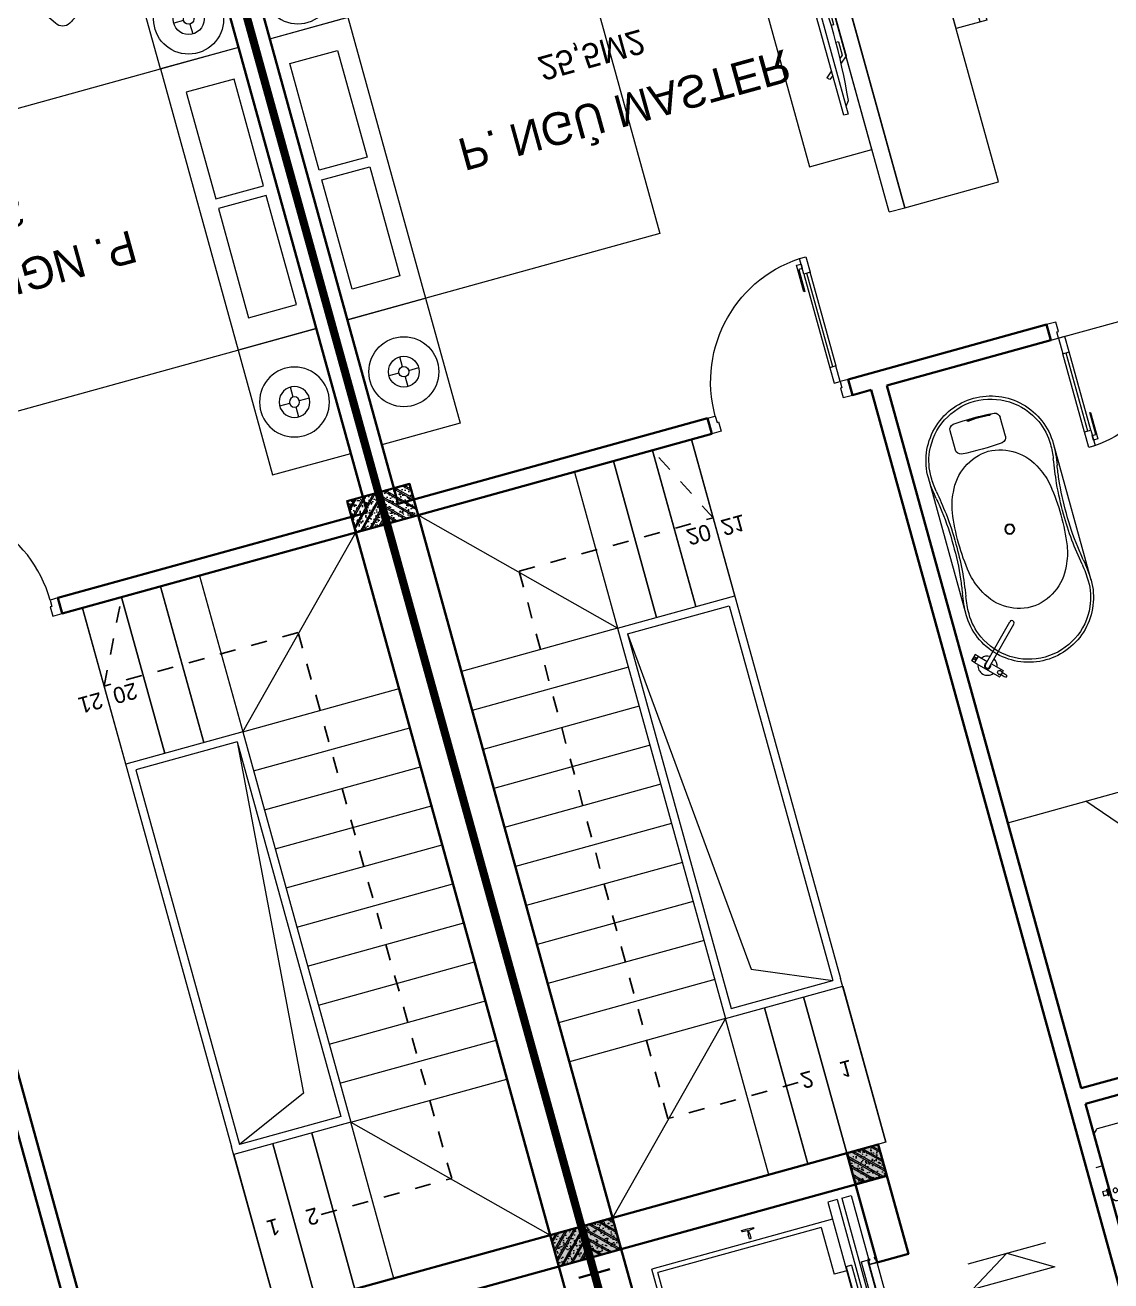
# Model space of a CAD drawing. Header units: metres. Extents: x 568332 to 569219, y 2065964 to 2066430.
# Drawn here: x 568515.35 to 568522.05, y 2066342.52 to 2066350.27 of the extents above; entities that cross this region are included whole.
import ezdxf

# ---------------------------------------------------------------- set-up
doc = ezdxf.new("R2010")
doc.units = ezdxf.units.M
for name, pattern in [('$AUDIT_BAD_LTYPE2', [0]), ('DASHDOT2', [0.5, 0.25, -0.125, 0, -0.125]), ('HIDDEN', [0.375, 0.25, -0.125]), ('xref-thap C (mb tang 32-2)$0$HIDDEN', [0.375, 0.25, -0.125])]:
    doc.linetypes.add(name, pattern=pattern)
doc.layers.get('0').update_dxf_attribs({"linetype": 'CONTINUOUS'})
doc.layers.get('DEFPOINTS').update_dxf_attribs({"linetype": 'CONTINUOUS'})
for name, color, linetype, lineweight in [('-CONCRETE', 1, 'CONTINUOUS', 35), ('-DIM', 9, 'CONTINUOUS', 13), ('-DOOR', 137, 'CONTINUOUS', 9), ('-FURNITURE', 46, 'CONTINUOUS', 9), ('-HATCH', 8, 'CONTINUOUS', 5), ('-KH', 143, 'CONTINUOUS', 13), ('-LINE1', 7, 'CONTINUOUS', 18), ('-LINE2', 252, 'CONTINUOUS', 9), ('-STEEL1', 1, 'CONTINUOUS', 35), ('-TEXT', 7, 'CONTINUOUS', 15), ('-WALL', 4, 'CONTINUOUS', 35), ('TEXT25', 2, 'CONTINUOUS', 13)]:
    doc.layers.add(name, color=color, linetype=linetype, lineweight=lineweight)
doc.layers.add('1-NETMANH', color=8, linetype='CONTINUOUS')
doc.styles.add('SVN_AVO_thuong', font='')
doc.styles.add('T1', font='', dxfattribs={"height": 200})
doc.styles.add('vnavanth', font='', dxfattribs={"width": 0.8})
doc.styles.get('SVN_AVO_thuong').set_extended_font_data('SVN-Avo')
doc.styles.get('T1').set_extended_font_data('VNgeometric Light')
doc.styles.get('vnavanth').set_extended_font_data('.VnAvantH')

# ---------------------------------------------------------------- blocks, each defined once
blk = doc.blocks.new('1800X2000')
at = {"layer": '-FURNITURE'}
blk.add_line((325497.3064970744, 17765.29446492715), (325497.3064973904, 19565.2944651944), dxfattribs=at)
for points in [[(323997.3057774993, 19565.2944651944), (325997.3064971831, 19565.2944651944), (325997.3064971831, 17765.29446484288), (323997.3057774993, 17765.29446484288)], [(325612.9490047574, 19390.79434491032), (325919.0064973457, 19390.79434491032), (325919.0064973457, 18691.29434485664), (325612.9490047574, 18691.29434485664)], [(325612.9490046239, 18629.79434491026), (325919.0064972151, 18629.79434491026), (325919.0064972151, 17946.79434485664), (325612.9490046239, 17946.79434485664)]]:
    blk.add_lwpolyline(points, close=True, dxfattribs=at)
blk = doc.blocks.new('X-5M-DH-2-CORE$0$A$C75E80C28')
at = {"layer": '-LINE2', "linetype": 'Continuous', "ltscale": 2}
for p, q in [((-510.0000099998433, -21.5000000000291), (-510.0000099998579, -50.60000000000582)), ((-506.8000099998899, -21.5000000000291), (-510.0000099998433, -21.5000000000291)), ((-506.8000099998899, -21.5000000000291), (-506.8000099999044, -50.60000000000582)), ((-456.2000100000296, -56.79999999998836), (-500.6000099999364, -56.80000000001746)), ((-456.2000100000441, -60), (-500.600009999951, -60.0000000000291)), ((-456.2000100000296, -70), (-500.6000099999364, -70.0000000000291)), ((-456.2000100000296, -73.19999999995343), (-500.6000099999364, -73.19999999998254)), ((-453.2000100000441, -63), (-453.2000100000296, -67)), ((-450.0000099998579, -63), (-450.0000099998433, -67)), ((450.0000100000616, -63), (450.0000100000761, -67)), ((453.200010000015, -63), (453.2000100000296, -67)), ((456.2000100000296, -56.79999999998836), (500.6000100000529, -56.79999999998836)), ((456.200010000015, -60), (500.6000100000383, -60)), ((456.2000100000296, -70), (500.6000100000529, -70)), ((456.2000100000296, -73.19999999995343), (500.6000100000529, -73.19999999995343)), ((506.8000100001227, -21.5), (510.0000100000761, -21.5)), ((506.8000100001227, -21.5), (506.8000100001082, -50.59999999997672)), ((510.0000100000761, -21.5), (510.0000100000616, -50.59999999997672)), ((-731.0000002632733, -148.9999999649008), (730.9999997367267, -148.9999999649299)), ((-731.0000002698944, -1304.999999934109), (-731.0000002632733, -148.9999999649008)), ((-556.8000102631631, -112.4999999912397), (-560.0000102631166, -112.4999999912397)), ((-510.0000099998579, -108.5000000000291), (-510.0000099998433, -79.39999999999418)), ((-506.8000099999044, -108.5000000000291), (-506.8000099998899, -79.39999999999418)), ((456.800009736864, -112.4999999912397), (460.0000097368174, -112.4999999912397)), ((506.8000100001227, -108.5), (506.8000100001227, -79.39999999996508)), ((510.0000100000761, -108.5), (510.0000100000761, -79.39999999996508)), ((730.9999997301056, -1304.999999934109), (730.9999997367267, -148.9999999649299)), ((-700.0000002632733, -178.9999999649008), (699.9999997367267, -178.9999999649299)), ((-700.0000002699089, -1224.999999934109), (-700.0000002632733, -178.9999999649008)), ((699.9999997300911, -1224.999999934109), (699.9999997367267, -178.9999999649299)), ((-700.0000002699089, -1224.999999934109), (-400.0000002699089, -1224.999999934138)), ((-400.0000002698944, -1304.999999934138), (-400.0000002699089, -1224.999999934138)), ((699.9999997300911, -1224.999999934109), (399.9999997300911, -1224.999999934109)), ((399.9999997301056, -1304.999999934109), (399.9999997300911, -1224.999999934109)), ((839.9999997301056, -1304.999999934109), (-840.0000002698944, -1304.999999934109)), ((-840.0000002698944, -1364.999999934109), (-840.0000002698944, -1304.999999934109)), ((424.9999997301056, -1308.999999934109), (-425.0000002698944, -1308.999999934109)), ((-425.0000002699089, -1342.999999934109), (-425.0000002698944, -1308.999999934109)), ((-2.6989437174052e-07, -1308.999999934109), (-2.699089236557484e-07, -1342.999999934109)), ((424.9999997300911, -1342.999999934109), (424.9999997301056, -1308.999999934109)), ((839.9999997301056, -1364.999999934109), (839.9999997301056, -1304.999999934109)), ((839.9999997301056, -1364.999999934109), (-840.0000002698944, -1364.999999934109)), ((839.9999997301056, -1394.999999934109), (-840.0000002698944, -1394.999999934109)), ((-840.0000002698944, -1394.999999934109), (-840.0000002698944, -1454.999999934109)), ((424.9999997300911, -1342.999999934109), (-425.0000002699089, -1342.999999934109)), ((839.9999997301056, -1394.999999934109), (839.9999997301056, -1454.999999934109)), ((-840.0000002698944, -1454.999999934109), (-435.0000002698944, -1454.999999934109)), ((-435.0000002698944, -1449.999999934109), (-435.0000002699089, -1459.999999934109)), ((-435.0000002698944, -1449.999999934109), (-400.0000002698944, -1449.999999934138)), ((-435.0000002699089, -1459.999999934109), (-425.0000002699089, -1459.999999934109)), ((-433.4000002698012, -1451.599999934086), (-433.4000002698012, -1458.399999934074)), ((-433.4000002698012, -1451.599999934086), (-401.6000002697547, -1451.599999934086)), ((-433.4000002698012, -1458.399999934074), (-425.0000002698944, -1458.399999934074)), ((429.9999997300911, -1405.999999934138), (-430.0000002699089, -1405.999999934109)), ((-430.0000002699089, -1405.999999934109), (-430.0000002698944, -1445.999999934109)), ((429.9999997301056, -1445.999999934138), (-430.0000002698944, -1445.999999934109)), ((-425.0000002698944, -1458.399999934074), (-425.0000002699089, -1459.999999934109)), ((-401.6000002697547, -1451.599999934086), (-401.6000002697256, -1498.399999934074)), ((399.9999997301056, -1449.999999934109), (-400.0000002698944, -1449.999999934138)), ((-400.0000002698944, -1449.999999934138), (-400.0000002698653, -1499.999999934138)), ((-2.699089236557484e-07, -1405.999999934109), (-2.6989437174052e-07, -1445.999999934109)), ((399.9999997301056, -1449.999999934109), (399.9999997301347, -1499.999999934109)), ((434.9999997301056, -1449.999999934109), (399.9999997301056, -1449.999999934109)), ((401.5999997301988, -1451.599999934086), (401.5999997302279, -1498.399999934074)), ((433.3999997302453, -1451.599999934086), (401.5999997301988, -1451.599999934086)), ((433.3999997302453, -1458.399999934074), (424.9999997301056, -1458.399999934074)), ((424.9999997301056, -1458.399999934074), (424.9999997301056, -1459.999999934109)), ((434.9999997301056, -1459.999999934109), (424.9999997301056, -1459.999999934109)), ((429.9999997300911, -1405.999999934138), (429.9999997301056, -1445.999999934138)), ((433.3999997302453, -1451.599999934086), (433.3999997302453, -1458.399999934074)), ((434.9999997301056, -1449.999999934109), (434.9999997301056, -1459.999999934109)), ((839.9999997301056, -1454.999999934109), (434.9999997301056, -1454.999999934109)), ((-435.0000002698653, -1489.999999934109), (-435.0000002698653, -1499.999999934109)), ((-435.0000002698653, -1489.999999934109), (-425.0000002698653, -1489.999999934109)), ((-435.0000002698653, -1499.999999934109), (-400.0000002698653, -1499.999999934138)), ((-433.4000002697721, -1491.599999934086), (-433.4000002697721, -1498.399999934074)), ((-433.4000002697721, -1491.599999934086), (-425.0000002698653, -1491.599999934086)), ((-433.4000002697721, -1498.399999934074), (-401.6000002697256, -1498.399999934074)), ((-425.0000002698653, -1489.999999934109), (-425.0000002698653, -1491.599999934086)), ((434.9999997301347, -1499.999999934109), (399.9999997301347, -1499.999999934109)), ((433.3999997302744, -1498.399999934074), (401.5999997302279, -1498.399999934074)), ((424.9999997301347, -1489.999999934109), (424.9999997301347, -1491.599999934086)), ((434.9999997301347, -1489.999999934109), (424.9999997301347, -1489.999999934109)), ((433.3999997302744, -1491.599999934086), (424.9999997301347, -1491.599999934086)), ((433.3999997302744, -1491.599999934086), (433.3999997302744, -1498.399999934074)), ((434.9999997301347, -1489.999999934109), (434.9999997301347, -1499.999999934109))]:
    blk.add_line(p, q, dxfattribs=at)
for points in [[(-450.0000000000146, 0), (-450, -130), (450, -130), (449.9999999999854, 0)], [(-200, -29), (200.0000000001164, -29), (200.0000000001164, -101), (-200, -101)], [(-36.0000002632587, -583.9999999649008), (35.9999997367413, -583.9999999649008), (35.99999973675585, -983.9999999649008), (-36.00000026324415, -983.9999999649008)]]:
    blk.add_lwpolyline(points, close=True, dxfattribs=at)
for points in [[(-780.0000002632587, -788.9999999649008), (-751.0000002632587, -788.9999999649299, 0.414213562373095), (-750.0000002632733, -787.9999999649008), (-750.0000002632587, -783.9999999649008), (-750.0000002632587, -779.9999999649008, 0.414213562373095), (-751.0000002632733, -778.9999999649299), (-780.0000002632733, -778.9999999649881, -0.2569775838576673), (-784.1207396915852, -781.9399999648449), (-797.9000002631656, -781.939999964874, -0.414213562373095), (-800.9000002631656, -778.939999964874), (-804.0000002632587, -749.4999999649008, 0.414213562373095), (-807.0000002632587, -746.4999999649008), (-812.0000002632587, -746.4999999649008), (-812.0000002632587, -783.9999999649008), (-812.0000002632587, -821.4999999649008), (-807.0000002632587, -821.4999999649008, 0.414213562373095), (-804.0000002632587, -818.4999999649008), (-800.9000002631656, -789.0599999648693, -0.414213562373095), (-797.9000002631656, -786.0599999648693), (-784.1207396915852, -786.0599999648402, -0.2569775838576673), (-780.0000002632587, -788.9999999647553)], [(779.9999997367413, -788.9999999649299), (750.9999997367413, -788.9999999649008, -0.414213562373095), (749.9999997367267, -787.9999999649299), (749.9999997367413, -783.9999999649299), (749.9999997367413, -779.9999999649299, -0.414213562373095), (750.9999997367267, -778.9999999649008), (779.9999997368432, -778.9999999650172, 0.2569775838576673), (784.1207391653006, -781.939999964874), (797.899999736881, -781.9399999648449, 0.414213562373095), (800.899999736881, -778.9399999648449), (803.9999997367413, -749.4999999649008, -0.414213562373095), (806.9999997367413, -746.4999999649008), (811.9999997367413, -746.4999999649008), (811.9999997367413, -783.9999999649008), (811.9999997367413, -821.4999999649008), (806.9999997367413, -821.4999999649008, -0.414213562373095), (803.9999997367413, -818.4999999649008), (800.899999736881, -789.0599999648402, 0.414213562373095), (797.899999736881, -786.0599999648402), (784.1207391653006, -786.0599999648693, 0.2569775838576672), (779.9999997368577, -788.9999999647844)]]:
    blk.add_lwpolyline(points, format="xyb", dxfattribs=at)
for centre, radius, start, end in [((-500.600009999951, -50.60000000000582), 9.400000000001475, 180, 270), ((-500.6000099999364, -79.39999999999418), 9.399999999997844, 90, 180), ((-500.600009999951, -50.60000000000582), 6.200000000004374, 180, 270), ((-500.6000099999364, -79.39999999999418), 6.19999999999734, 90, 180), ((-456.2000100000441, -63), 6.19999999999713, 0, 90), ((-456.2000100000441, -63), 3.000000000000045, 0, 90), ((-456.2000100000296, -67), 6.20000000000076, 270, 0), ((-456.2000100000296, -67), 2.999999999999834, 270, 0), ((456.200010000015, -63), 6.19999999999713, 90, 180), ((456.2000100000296, -67), 6.20000000000076, 180, 270), ((456.200010000015, -63), 3.000000000000045, 90, 180), ((456.2000100000296, -67), 2.999999999999834, 180, 270), ((500.6000100000383, -50.59999999997672), 6.200000000004374, 270, 0), ((500.6000100000383, -50.59999999997672), 9.400000000001475, 270, 0), ((500.6000100000529, -79.39999999996508), 9.399999999997844, 0, 90), ((500.6000100000529, -79.39999999996508), 6.19999999999734, 0, 90)]:
    blk.add_arc(centre, radius, start, end, dxfattribs=at)
blk = doc.blocks.new('A$C5C575821')
at = {"layer": '-CONCRETE'}
h = blk.add_hatch(color=256, dxfattribs=at)
h.dxf.hatch_style = 1
h.paths.add_polyline_path([(-0.00237559899687767, 200.0000000000146), (-0.00237559899687767, 1.455191522836685e-11), (199.9976244010031, 1.455191522836685e-11), (199.9976244010031, 200.0000000000146)])
blk.add_lwpolyline([(-0.00237559899687767, 1.455191522836685e-11), (199.9976244010031, 1.455191522836685e-11), (199.9976244010031, 200.0000000000146), (-0.00237559899687767, 200.0000000000146)], close=True, dxfattribs=at)
blk = doc.blocks.new('A$C3F71457E')
at = {"layer": '-CONCRETE'}
blk.add_lwpolyline([(-8.760252967476845e-09, -100.0000002632005), (0, 400), (-1500, 400.0000000000582), (-1500.00000001755, -1399.999999999942), (-1.754960976541042e-08, -1400), (-7.895869202911854e-08, -900.0000002632005), (199.9999999912397, -900.0000002982852), (199.9999999824504, -1600), (-1700.00000001755, -1600), (-1700, 600), (200, 600), (199.9999999912397, -100.0000002982852), (6.140908226370811e-08, -100.0000002632005)], dxfattribs=at)
at = {"layer": '-LINE1'}
blk.add_line((-7.895869202911854e-08, -900.0000002632005), (-8.760252967476845e-09, -100.0000002632005), dxfattribs=at)
at = {"layer": '-WALL'}
for p in [(-1699.997624401003, 399.9999999999854), (0.00237559899687767, 399.9999999999854), (-1699.997624401081, -1599.999999999959), (0.002375601565972829, -1600.000000021305)]:
    blk.add_blockref('A$C5C575821', p, dxfattribs=at)
at = {"color": 2, "rotation": 90}
blk.add_blockref('X-5M-DH-2-CORE$0$A$C75E80C28', (-1500.00000000876, -499.9999999999418), dxfattribs=at)
blk = doc.blocks.new('A$C38b1dc06')
at = {"layer": '-LINE1'}
for p, q in [((1749.854677429888, 4156.179725173817), (0.3015751927741803, 4156.179725173817)), ((1000.281453303236, 3156.179725173817), (0.3015751927741803, 4156.179725173817)), ((0.3015751927741803, 4156.179725173817), (0.3015751919010654, -343.8202748260228)), ((1000.281453303236, 4156.179725173824), (1000.281453303236, 3156.179725173824)), ((1250.139194678806, 3156.179725173824), (1250.139194678806, 4156.179725173824)), ((1250.139194678806, 4156.179725173824), (1250.139194678806, 3156.179725173824)), ((1499.996936054376, 3156.179725173824), (1499.996936054376, 4156.179725173824)), ((1499.996936054376, 4156.179725173824), (1499.996936054318, 3156.179725173832)), ((1749.854677429888, 3156.179725173824), (1749.854677429888, 4156.179725173824)), ((1749.854677429888, 4156.179725173817), (1749.85467742983, 3106.179725173817)), ((1000.281453302305, 656.1797251739335), (1000.281453303236, 3156.179725173817)), ((1000.281453303236, 3156.179725173817), (1749.85467742983, 3156.179725173817)), ((1050.281453303003, 706.1797251739772), (1050.281453303236, 3106.179725173817)), ((1050.281453303236, 3106.179725173817), (1699.854677429801, 3106.179725173817)), ((1233.300401159795, 2905.148311595723), (1699.854677429801, 3106.179725173817)), ((1699.854677428928, 706.1797251739772), (1699.854677429801, 3106.179725173817)), ((1749.854677429597, 706.179725173999), (1749.85467742983, 3106.179725173839)), ((1050.281453303003, 706.1797251739772), (1233.300401159795, 2905.148311595723)), ((1050.281453303003, 706.1797251739772), (1699.854677428928, 706.1797251739772)), ((1749.854677429888, -343.8202748260228), (1749.85467742983, 706.1797251739772)), ((1000.281453303236, 656.1797251739772), (1749.85467742983, 656.1797251739772)), ((1000.281453303236, -343.8202748260228), (1000.281453303236, 656.1797251739772)), ((1250.139194678806, 656.1797251739772), (1250.139194678806, -343.8202748260228)), ((1250.139194678806, -343.8202748260228), (1250.139194678806, 656.1797251739772)), ((1499.996936054376, 656.1797251739772), (1499.996936054376, -343.8202748260228)), ((1499.996936054376, -343.8202748260228), (1499.996936054318, 656.1797251739699)), ((1749.854677429888, 656.1797251739772), (1749.854677429888, -343.8202748260228)), ((1749.854677429888, -343.8202748260228), (0.3015751919010654, -343.8202748260228))]:
    blk.add_line(p, q, dxfattribs=at)
at = {"layer": '-LINE1', "lineweight": 18}
for p, q in [((1000.281453303236, 3156.179725173817), (0.2521035463432781, 3156.179725173817)), ((1000.281453303003, 2906.17972517389), (0.2521035461104475, 2906.17972517389)), ((1000.281453303469, 2656.17972517389), (0.2521035465761088, 2656.17972517389)), ((1000.281453303469, 2406.17972517389), (0.2521035465761088, 2406.17972517389)), ((1000.281453303469, 2156.179725173904), (0.2521035465761088, 2156.179725173904)), ((1000.281453303469, 1906.179725173904), (0.2521035465761088, 1906.179725173904)), ((1000.281453303469, 1656.179725173904), (0.2521035465761088, 1656.179725173904)), ((1000.28145330277, 1406.179725173904), (0.2521035458776169, 1406.179725173904)), ((1000.281453303236, 1156.179725173904), (0.2521035463432781, 1156.179725173904)), ((1000.28145330277, 906.1797251739044), (0.2521035458776169, 906.1797251739044)), ((1000.281453303236, 656.1797251739772), (0.2521035463432781, 656.1797251739772)), ((1000.281453303236, 656.1797251739772), (0.3015751859056763, -343.82027482595))]:
    blk.add_line(p, q, dxfattribs=at)
at = {"layer": '1-NETMANH', "linetype": 'DASHDOT2'}
blk.add_lwpolyline([(1327.325072003063, 3656.419923450812), (492.458725621982, 3656.419923450812), (508.0748312271317, 155.2632639587246), (508.0748312271317, 155.2632639587246), (1749.854677429888, 156.1797251739772), (1499.996936054376, -343.8202748260228)], dxfattribs=at)
at = {"layer": '-TEXT', "color": 2, "style": 'vnavanth'}
for s, p in [('2', (1346.818775833643, 3603.914582017329)), ('1', (1596.676517209155, 3603.914582017329)), ('20', (1562.294563305157, 183.5576658285718)), ('21', (1783.476825895079, 183.5576658285718))]:
    blk.add_text(s, height=99.97959496000885, dxfattribs=at).set_placement(p)
blk = doc.blocks.new('A$C18091ED7')
for p, q in [((9.957147995010018e-09, -42.13376978135784), (0, -3.786117304116488e-07)), ((146.1412317672475, -26.59467297248193), (179.181621938591, -26.59467296488583)), ((146.1412317672475, -26.59467297248193), (146.1412317680188, -30.17859706786112)), ((146.1412317680188, -30.17859706786112), (165.7503655985456, -30.17859706340823)), ((153.0594147269658, -36.79204952501459), (146.1412317680188, -30.17859706786112)), ((152.3191092506386, -2.717133611440659e-07), (152.3191092568413, -26.59467297093943)), ((152.3191092506386, -2.717133611440659e-07), (179.1816219322718, -2.654269337654114e-07)), ((153.0594147269658, -36.79204952501459), (165.7503656001572, -36.79204952192958)), ((153.0594147275151, -39.73033438943094), (153.0594147269658, -36.79204952501459)), ((153.0594147275151, -39.73033438943094), (178.4413164740145, -39.73033438349376)), ((153.0594147275151, -39.73033438943094), (178.4413164740145, -39.73033438349376)), ((153.0594147275151, -39.73033438943094), (153.0594147281554, -42.13376974494895)), ((185.3594994290725, -30.17859705851879), (165.7503655985456, -30.17859706340823)), ((178.4413164733487, -36.79204951884458), (165.7503656001572, -36.79204952192958)), ((185.3594994290725, -30.17859705851879), (178.4413164733487, -36.79204951884458)), ((178.4413164733487, -36.79204951884458), (178.4413164740145, -39.73033438349376)), ((178.4413164740145, -39.73033438349376), (178.4413164746547, -42.1337697392446)), ((179.1816219322718, -2.654269337654114e-07), (179.181621938591, -26.59467296488583)), ((179.181621938591, -26.59467296488583), (185.3594994283012, -26.59467296337243)), ((185.3594994283012, -26.59467296337243), (185.3594994290725, -30.17859705851879)), ((-83.25994817525861, -267.3592828898691), (-83.259948167517, -299.9634285944048)), ((-83.25994817257379, -278.4883151478134), (-83.25994817046012, -287.6388527823146)), ((-60.91100930959874, -290.0299398849311), (-83.25994816994717, -290.0299398901407)), ((-62.88950393904452, -265.3807882612164), (-81.28145355204106, -265.3807882657275)), ((-60.91100931491019, -267.3592828844266), (-60.91100930728498, -299.9634285889624)), ((60.9110093945892, -267.3592828557594), (60.9110094022144, -299.9634285600623)), ((60.91100939990065, -290.029939856031), (83.25994826024908, -290.0299398510542)), ((62.88950401780676, -265.3807882316178), (81.2814536308033, -265.3807882273395)), ((83.25994825493763, -267.3592828505498), (83.25994826256283, -299.9634285550856)), ((83.25994825750604, -278.488315108727), (83.2599482596197, -287.6388527429954)), ((165.3959958605519, -261.9873972070927), (165.3959958671003, -289.7349902229907)), ((167.8691141396885, -259.5142789271486), (228.0810223811895, -259.5142789128586)), ((167.8691141472664, -292.2081085020036), (206.7175896017579, -292.2081084926904)), ((230.5541406641933, -274.3229751045001), (230.5541406613593, -261.9873971916386))]:
    blk.add_line(p, q)
for points in [[(230.0000000517721, -218.5046414944518, -0.1374073801801567), (225.4781190853137, -234.6482587013161), (221.7949787454636, -240.7070387715066, -0.2360805181595358), (198.2560902649639, -255.4947853636986, -0.0519608230665726), (-198.2560901437319, -255.4947854572965, -0.236080518165078), (-221.7949786317113, -240.7070388760185), (-225.4781189743626, -234.6482588077488, -0.1374073801809237), (-229.9999999484608, -218.5046416030382), (-229.9999999831671, -71.98694829508895, -0.1989123673786679), (-226.3782021181105, -63.2431547633314), (-208.8906150607545, -45.75556769772083, -0.1989123673792025), (-200.1468215308087, -42.13376982865157), (9.971699910238385e-09, -42.13376978135784), (200.1468215506357, -42.13376973403501, -0.1989123673792025), (208.8906150822841, -45.75556759897154), (226.3782021480001, -63.24315465634572, -0.1989123673791691), (230.0000000170658, -71.98694818626973)], [(144.14367173758, -618.9627606730501, -0.2124047892419209), (26.30999211127346, -734.491494372196, -0.0276853236339062), (-0.5628229983012716, -738.609219571983, -0.0222792448073508), (-26.30999181118386, -734.4914943844487, -0.2124047892421136), (-144.1436714920528, -618.9627607410075, -0.1427957259999892), (-167.2376623962118, -428.0139674870588, -0.0930051380368448), (-127.9331820271946, -309.1271633332653, -0.2564387014614383), (-111.240849547703, -299.9634286007786), (4.746470949612558e-08, -299.9634285748762), (111.2408496426324, -299.9634285482753, -0.2564387014619951), (127.933182126606, -309.1271632729331, -0.0930051380368741), (167.2376625517572, -428.0139674081001, -0.1427957260000456)]]:
    blk.add_lwpolyline(points, format="xyb", close=True)
at = {"linetype": 'xref-thap C (mb tang 32-2)$0$HIDDEN', "ltscale": 100}
blk.add_lwpolyline([(61.00044987679576, -669.0176259216969, -0.1990312026443698), (1.417429302819073e-07, -698.769823720475, -0.1990312026443799), (-61.00044960746891, -669.0176259504806, -0.2189240232571595), (-131.9321382956405, -478.313622940972, -0.1537914605682739), (-112.4681372026971, -403.989815428853, -0.2367011859554165), (5.876427167095244e-08, -347.5870280214876, -0.2367011859554843), (112.4681373467611, -403.9898153757968, -0.1537914605681893), (131.9321384748619, -478.313622878748, -0.2189240232571754)], format="xyb", close=True, dxfattribs=at)
blk.add_circle((165.7503656100234, -78.39166221523192), 13.90362011701458)
for centre, radius, start, end in [((-81.28145355158267, -267.3592828894034), 1.978494623656905, 90.00000001354867, 180.0000000133402), ((-62.88950393858613, -267.3592828848923), 1.978494623656905, 1.334021322268115e-08, 90.00000001354867), ((62.88950401826514, -267.3592828552937), 1.978494623656905, 90.00000001354867, 180.0000000133402), ((81.28145363126168, -267.3592828510155), 1.978494623656905, 1.334021322268115e-08, 90.00000001354867), ((167.8691141402633, -261.9873972065106), 2.473118279571131, 90.00000001354867, 180.0000000133402), ((167.8691141466952, -289.7349902224087), 2.473118279571131, 180.0000000133402, 270.0000000135486), ((206.717589598069, -276.6690117186226), 15.53909677420133, 270.0000000135486, 306.4658507565522), ((168.3527972659103, -224.7572911087773), 80.08895368617857, 306.4658507565522, 320.3122930343796), ((228.0810223845983, -274.3229751050822), 2.473118279571131, 320.3122930343796, 1.334021322268115e-08)]:
    blk.add_arc(centre, radius, start, end)
for points, knots in [([(-155.6468228230951, -259.4535552573798), (-156.6353001506941, -267.2522313103836), (-164.2940232875517, -328.394745314552), (-169.1545302536251, -385.0939582949213), (-183.68571763406, -527.7705276800843), (-135.602968026873, -679.1126648240606), (-50.29344375100118, -735.2493608418445), (-19.70048385594782, -741.0901266933652), (1.531116140540689e-07, -743.6724421556864)], [130.6139379315478, 130.6139379315478, 130.6139379315478, 130.6139379315478, 152.8521090939923, 311.1293507817257, 417.703951170228, 561.3833927516608, 697.6926317810714, 710.812262267882, 710.812262267882, 710.812262267882, 710.812262267882]), ([(155.6468228994709, -259.4535551877343), (156.6353002305841, -267.2522312389628), (164.2940233960289, -328.3947452375724), (169.1545303888706, -385.0939582149149), (183.6857178367027, -527.7705275934422), (135.6029683008201, -679.1126647599449), (50.29344405157826, -735.2493608178338), (19.70048415924612, -741.0901266841101), (1.530679583083838e-07, -743.6724421554536)], [130.613937934949, 130.613937934949, 130.613937934949, 130.613937934949, 152.8521090939923, 311.1293507817257, 417.703951170228, 561.3833927516608, 697.6926317810714, 710.812262267882, 710.812262267882, 710.812262267882, 710.812262267882])]:
    blk.add_open_spline(points, degree=3, knots=knots)
blk = doc.blocks.new('XR.MB.LM123$0$tvi 1')
blk.add_lwpolyline([(28.54445810673496, -2.291926648467779e-10), (28.54445810673496, -999.9999999999964), (-7.275957614183426e-12, -1000), (0, 0)], close=True)
for points in [[(28.54445810680045, -50.31958968611434), (52.37372755713295, -80.86315460130209)], [(-24.09820395050338, -235.5599978379832), (-39.09879504836863, -251.7939635238108)], [(0, -284.7849796677438), (-39.09879504836863, -251.7939635238108)], [(0, -255.9952397129928), (-24.09820395050338, -235.5599978379832)], [(69.66229681991535, -315.0836646851385), (111.1934016081432, -350.2927865858655), (111.193401608034, -649.712917566063), (69.68611289083492, -684.9110379843005)], [(89.09002233762294, -445.7449799550195), (89.09002233762294, -359.9578938602899), (70.91298945683957, -344.6203678706661)], [(89.09002233762294, -445.7449799550195), (73.49991829216015, -445.7449799550232)], [(89.09002233768115, -554.2550200447404), (89.09002233773936, -640.0421061392371), (70.91298945678864, -655.3796321293303)], [(89.09002233768115, -554.2550200447404), (73.49991829216015, -554.2550200447404)], [(0, -715.2150203320198), (-39.09879504836863, -748.2060364759491)], [(-24.09820395050338, -764.4400021620095), (-39.09879504836863, -748.2060364759491)], [(0, -744.004760287), (-24.09820395050338, -764.4400021620095)], [(28.54445810674224, -949.680410313882), (52.37372755713295, -919.1368453984578)]]:
    blk.add_lwpolyline(points)
blk.add_arc((-4025.16618952866, -499.9999999999964), 4099.025185406737, 354.1310878512652, 5.868912148527433)
blk = doc.blocks.new('A$C7D524948')
at = {"layer": '-FURNITURE'}
for points in [[(-1.862645149230957e-09, 824.9500000011176, 0.02374928999430728), (-77.15000000130385, 820, 0.1110396266945436), (-175.0999999996275, 786.1500000022352, 0.08516816991690027), (-234.9500000011176, 733.25, 0.08855014736123698), (-281.5499999988824, 649.3499999996275, 0.02790636319614463), (-315.9500000011176, 525.5999999996275, 0.02834164487538841), (-340.4000000022352, 372.8000000007451, 0.04711987010175965), (-341.0999999996275, 283.4000000003725, 0.5135274654112972), (-284.5500000007451, 299.9500000011176, 0.05957759956988055), (-242.5500000026077, 413.6500000003725, -0.03446512451505389), (-213.1500000003725, 507.4499999992549, -0.05927668371543007), (-182.7500000009313, 564.2999999988824, -0.1661460996977688), (-133.4500000011176, 600.4000000003725, -0.0525641271264061), (-75.80000000074506, 611.9500000011176, -0.02855401869774651), (-1.862645149230957e-09, 614.6500000003725, -3.543335205159532)], [(-1.862645149230957e-09, 824.9500000011176, -0.02374928999430728), (77.14999999850988, 820.0000000018626, -0.1110396266945436), (175.0999999986961, 786.1500000003725, -0.08516816991690027), (234.9499999992549, 733.25, -0.08855014736123698), (281.5499999988824, 649.3499999996275, -0.02790636319614463), (315.9500000011176, 525.5999999996275, -0.02834164487538841), (340.3999999985099, 372.8000000007451, -0.04711987010175965), (341.0999999996275, 283.4000000022352, -0.5135274654112972), (284.5500000007451, 299.9499999992549, -0.05957759956988055), (242.5499999988824, 413.6499999985099, 0.03446512451505389), (213.1499999994412, 507.4500000011176, 0.05927668371543007), (182.75, 564.3000000007451, 0.1661460996977688), (133.4499999983236, 600.4000000003725, 0.0525641271264061), (75.79999999888241, 611.9499999992549, 0.02855401869774651), (-1.862645149230957e-09, 614.6500000003725, 3.543335205159532)], [(-0.5500000007450581, 774.1500000003725, 0.1055837687742558), (-137.8000000007451, 751.3000000007451, 0.08397584501256396), (-176, 728.25, 0.1493020227225411), (-241.2000000011176, 626.1999999992549, 0.02490854660583826), (-289.25, 424.1500000003725, 0.02643887537121914), (-306.5679914960638, 278.4068524483591, -0.8863330528017872)], [(-0.5500000007450581, 774.1500000003725, -0.1055837687742558), (136.6999999992549, 751.3000000007451, -0.08397584501256396), (174.8999999985099, 728.2500000018626, -0.1493020227225411), (240.0999999986961, 626.1999999992549, -0.02490854660583826), (288.1499999975786, 424.1500000003725, -0.02643887537121914), (305.467991495505, 278.4068524483591, 0.8863330528017872)], [(-342.8562581948936, 328.1164919566363, 0.02267140514630937), (-350.039135296829, 124.5, 0.01212164544072816), (-345.6391352973878, 57.0500000026077, 0.4055082152921144), (-279.3891352973878, 0), (0, 0)], [(342.8562581939623, 328.1164919547737, -0.02267140514630937), (350.0391352958977, 124.5, -0.01212164544072816), (345.6391352955252, 57.05000000074506, -0.4055082152921144), (279.3891352964565, 0), (0, 0)]]:
    blk.add_lwpolyline(points, format="xyb", dxfattribs=at)
blk = doc.blocks.new('*U149')
at = {"linetype": '$AUDIT_BAD_LTYPE2'}
for p, q in [((70, 100), (70, 699.9999999999982)), ((90, 699.9999999999982), (90, 100))]:
    blk.add_line(p, q, dxfattribs=at)
for points in [[(50, 699.9999999999982), (90, 699.9999999999982), (90, 799.9999999999982), (50, 799.9999999999982), (50, 699.9999999999982)], [(50, 702.9059272893337), (50, 100)], [(50, 100), (90, 100), (90, 0), (50, 0), (50, 100)]]:
    blk.add_lwpolyline(points)
for points in [[(118.2698876160139, 594.5156181119073), (118.2698876160139, 764.1349438079906), (90, 764.1349438079906), (90, 735.8650561920058), (112.6159100928053, 735.8650561920058), (112.6159100928053, 594.5156181119073)], [(0, 0), (50, 0), (50, -40), (60, -40), (60, -99.99999999999272), (0, -99.99999999999272)], [(899.9999999999982, 1.3252863207713e-28), (849.9999999999982, 1.3252863207713e-28), (849.9999999999982, -40.00000000000001), (839.9999999999982, -40.00000000000001), (839.9999999999982, -99.99999999999272), (899.9999999999982, -99.99999999999272)]]:
    blk.add_lwpolyline(points, close=True)
at = {"linetype": '$AUDIT_BAD_LTYPE2', "ltscale": 0.3}
blk.add_arc((50, 0), 799.9999999999982, 0, 90, dxfattribs=at)
blk = doc.blocks.new('*U148')
at = {"linetype": '$AUDIT_BAD_LTYPE2'}
for p, q in [((70, 100), (69.99999999999999, 600.0000000000018)), ((89.99999999999999, 600.0000000000018), (90, 100))]:
    blk.add_line(p, q, dxfattribs=at)
for points in [[(49.99999999999999, 600.0000000000018), (89.99999999999999, 600.0000000000018), (89.99999999999999, 700.0000000000018), (49.99999999999999, 700.0000000000018), (49.99999999999999, 600.0000000000018)], [(49.99999999999999, 602.9059272893373), (50, 100)], [(50, 100), (90, 100), (90, 0), (50, 0), (50, 100)]]:
    blk.add_lwpolyline(points)
for points in [[(118.2698876160139, 494.515618111911), (118.2698876160139, 664.1349438079942), (89.99999999999999, 664.1349438079942), (89.99999999999999, 635.8650561920094), (112.6159100928053, 635.8650561920094), (112.6159100928053, 494.515618111911)], [(0, 0), (50, 0), (50, -40), (60, -40), (60, -99.99998804123416), (0, -99.99998804123416)], [(800.0000000000018, 7.105427357600876e-15), (750.0000000000018, 7.105427357600876e-15), (750.0000000000018, -40), (740.0000000000018, -40), (740.0000000000018, -99.99998804123415), (800.0000000000018, -99.99998804123415)]]:
    blk.add_lwpolyline(points, close=True)
at = {"linetype": '$AUDIT_BAD_LTYPE2', "ltscale": 0.3}
blk.add_arc((50, 0), 700.0000000000018, 0, 90, dxfattribs=at)
blk = doc.blocks.new('A$C52EE6B0C')
for p, q in [((-17.20769670707523, 15.73427220259327), (17.21740616677562, 15.73427220259327)), ((-17.20769664159161, -15.76179078378482), (17.25286010079435, -15.76177874789573))]:
    blk.add_line(p, q)
for radius in [1.2047244094, 1.0625984252]:
    blk.add_circle((0.004854760598391294, -0.01375929062487558), radius)
for centre, radius, start, end in [((-17.24314525874797, -0.01207868778146803), 15.74633857169191, 90.00004679933201, 180.0060212317107), ((-18.18116453613038, -21.56814891623799), 37.31420158923805, 80.32537186998005, 88.55949406869577), ((18.19087405753089, -21.56814891623799), 37.31420158923805, 91.44050593130423, 99.67462813001998), ((17.25285478011938, -0.01207868778146803), 15.74633857169191, 359.9939787682893, 89.999953200668), ((-17.21041953764507, 0.001682114729192108), 15.03342542002128, 114.0143397923319, 180.0588324882195), ((-17.25508472573711, 0.1019342582440004), 14.92367355756088, 89.89259614786677, 114.0143398310184), ((-17.85723445771146, -16.41196067107376), 31.44385665188106, 80.95530103647799, 88.85173392611411), ((3.492732717044419, 116.0118507486186), 102.6900642221361, 260.8064278436171, 264.356453546728), ((-5.419667109847069, -2.205582012422383), 14.69270855791083, 98.51976196149644, 117.8512947361469), ((10.00461303815246, 158.7953360565007), 145.2428134353977, 261.321760178495, 262.6566174950622), ((-0.8758374273893423, 77.0744670072454), 62.80248494290996, 262.9722866301048, 270.8034968767962), ((-0.2559751088847406, -36.67531980102649), 49.54707038386372, 89.69837733597764, 98.51976196149644), ((-0.4392543211579323, 89.40770245710155), 75.83928513553873, 265.3361413481834, 270.3355216603239), ((0.8855469487607479, 77.0744670072454), 62.80248494290996, 269.1965031232039, 277.0277133698951), ((0.5786736126174219, 84.46415005414747), 70.89675459107134, 269.5362586194438, 275.7509718273354), ((0.26568463028525, -36.67531980102649), 49.54707038386372, 81.48023803850357, 90.30162266402236), ((5.429376631247578, -2.205582012422383), 14.69270855791083, 62.14870526385309, 81.48023803850357), ((-18.4352474148327, 226.8786012548953), 214.5500408366301, 276.9922117853802, 278.5967700074263), ((-9.994903516751947, 158.7953360565007), 145.2428134353977, 277.3433825049378, 278.678239821505), ((17.49661970126908, -11.01489087357186), 26.04177352760918, 90.57161639594337, 98.52623542419117), ((17.38028173809289, 0.6458196171442978), 14.38048270410287, 65.5240217261104, 90.57161639594337), ((17.03142645675689, -0.1205247127218172), 15.22249436628161, 0.4018525137937155, 65.5240217261104), ((-7.450100970658241, -0.4025184732163325), 12.18724008712164, 113.3669392692271, 178.1720206420629), ((7.459810492087854, -0.4025184732163325), 12.18724008712164, 1.827979357937088, 66.63306073077288), ((28.29923964393674, 2.770475775178056), 0.2863587186237817, 160.8078893687392, 185.677575747249), ((1.032724158198107, 0.0596931052277796), 27.11457574387047, 359.8447870516113, 5.677575747249001), ((28.14528837171383, 2.82406351249665), 0.1233475539422422, 123.474108831765, 160.8078893687392), ((28.11764562025201, 2.865868186636362), 0.07323016681635565, 85.79124561711077, 123.474108831765), ((28.11499697584077, 2.829875804425683), 0.1093198730242431, 39.09426345110634, 85.79124561711077), ((27.9923979784362, 2.718469867249951), 0.2748749163090767, 4.941295606222266, 41.00239497281166), ((1.841417531803017, 0.05082119413418695), 26.56153366930607, 359.8606935406443, 5.815426488843808), ((-17.24314525874797, -0.01544044824549928), 15.74633857169191, 179.9939787682893, 269.999953200668), ((-17.21041951692314, -0.02920073014684021), 15.03342545060523, 179.9411309193374, 245.9856601689816), ((-7.450100970658241, 0.3749993371893652), 12.18724008712164, 181.8279793579371, 246.6330607307729), ((7.459810492087854, 0.3749993371893652), 12.18724008712164, 293.3669392692271, 358.1720206420629), ((17.25285478011938, -0.01544044824549928), 15.74633857169191, 270.000046799332, 0.006021231710728335), ((17.0314264257031, 0.09300610912032425), 15.22249441194929, 294.4759783475301, 359.5981396082714), ((28.29923964393674, -2.797994911205024), 0.2863587186237817, 174.322424252751, 199.1921106312608), ((1.032724158198107, -0.08721224125474691), 27.11457574387047, 354.322424252751, 0.1552129483886985), ((28.14528837171383, -2.851582648523618), 0.1233475539422422, 199.1921106312608, 236.525891168235), ((28.11764562025201, -2.89338732266333), 0.07323016681635565, 236.525891168235, 274.2087543828892), ((28.11499697584077, -2.85739494045265), 0.1093198730242431, 274.2087543828892, 320.9057365488936), ((27.9923979784362, -2.745989003276918), 0.2748749163090767, 318.9976050271883, 355.0587043937777), ((1.841417531803017, -0.07834033016115427), 26.56153366930607, 354.1845735111562, 0.1393064593556944), ((-5.419667109847069, 2.178062876395416), 14.69270855791083, 242.1487052638531, 261.4802380385036), ((5.429376631247578, 2.178062876395416), 14.69270855791083, 278.5197619614964, 297.8512947361469), ((-17.25508472573711, -0.1294528978760354), 14.92367355756088, 245.9856601689816, 270.1074038521332), ((-18.18116453613038, 21.54062978021102), 37.31420158923805, 271.4405059313042, 279.6746281300199), ((-17.85723445771146, 16.38444203144172), 31.44385665188106, 271.1482660738859, 279.044698963522), ((3.492732717044419, -116.0393693881924), 102.6900642221361, 95.64354645327202, 99.19357215638293), ((10.00461303815246, -158.8228551925276), 145.2428134353977, 97.3433825049378, 98.67823982150497), ((-0.8758374273893423, -77.10198614327237), 62.80248494290996, 89.19650312320385, 97.02771336989514), ((-0.2559751088847406, 36.64780066499952), 49.54707038386372, 261.4802380385036, 270.3016226640223), ((-0.4392543211579323, -89.43522109673359), 75.83928513553873, 89.66447833967614, 94.66385865181664), ((0.26568463028525, 36.64780066499952), 49.54707038386372, 269.6983773359776, 278.5197619614964), ((0.5786736126174219, -84.4916686937795), 70.89675459107134, 84.24902817266455, 90.4637413805562), ((0.8855469487607479, -77.10198614327237), 62.80248494290996, 82.97228663010486, 90.80349687679617), ((-18.4352474148327, -226.9061198945274), 214.5500408366301, 81.40322999257371, 83.00778821461982), ((-9.994903516751947, -158.8228551925276), 145.2428134353977, 81.32176017849503, 82.65661749506219), ((18.19087405753089, 21.54062978021102), 37.31420158923805, 260.32537186998, 268.5594940686958), ((17.49661970126908, 10.98737223393982), 26.04177352760918, 261.4737645758088, 269.4283836040566), ((17.38028173809289, -0.6733382567763329), 14.38048270410287, 269.4283836040566, 294.4759782738896)]:
    blk.add_arc(centre, radius, start, end)
at = {"layer": 'DEFPOINTS'}
for tag, p in [('MODELNUMBER', (0, 0)), ('TRADENAME', (0, -0.001666666648816317)), ('PRODUCT', (0, -0.003333333355840296)), ('MATERIAL', (0, -0.005000000004656613))]:
    blk.add_attdef(tag, p, '', height=0.001, dxfattribs=at)
blk = doc.blocks.new('A$C4D835AF5')
at = {"layer": '-FURNITURE', "ltscale": 8}
for p, q in [((-3.937007874133997, 0.3346456687140744), (-3.937007874133997, 0.8661417323164642)), ((-3.856363968050573, 0.3149606298829895), (-3.917322834720835, 0.3149606298829895)), ((3.14960629917914, 0.905511811026372), (-3.897637795307674, 0.905511811026372)), ((-3.549881889834069, 0.4615121080132667), (-3.549881889834069, 0.4918150943994988)), ((-3.339881889871322, 0.4918150943994988), (-3.339881889871322, 0.4615121080132667)), ((-0.5905511811724864, 0), (-0.5905511811724864, -12.08661417319672)), ((0.5905511810560711, 0), (0.5905511810560711, -12.08661417319672)), ((3.14960629917914, -0.9055118109972682), (3.14960629917914, 0.905511811026372)), ((3.169291338417679, 0.8956692913197912), (3.14960629917914, 0.8956692913197912)), ((3.169291338417679, -0.8956692912906874), (3.169291338417679, 0.8956692913197912)), ((3.188976377830841, 0.905511811026372), (3.976377952611074, 0.905511811026372)), ((3.996062992024235, -0.8858222072885837), (3.996062992024235, 0.8858183881966397)), ((-3.937007874133997, -0.8661417323164642), (-3.937007874133997, -0.3346456698782276)), ((-3.859123134170659, -0.3149606298829895), (-3.917322834720835, -0.3149606298829895)), ((-0.5905511811724864, -0.9055118109972682), (-3.897637795307674, -0.9055118109972682)), ((-3.702086295757908, -0.4482994973659515), (-3.703305563307367, -0.4183928251150064)), ((-3.626116961007938, -0.4552132484968752), (-3.624325704469811, -0.4472871391335502)), ((-3.592593900160864, -0.4693618138844613), (-3.593808271281887, -0.4553162374941166)), ((-3.516390349017456, -0.4728221969853621), (-3.515662283170968, -0.4687519224826247)), ((-3.483023508393671, -0.4913916403020266), (-3.485677747870795, -0.4713251190551091)), ((-3.406740271369927, -0.4913916403020266), (-3.404085924616084, -0.4713243082514964)), ((-3.373373430629726, -0.4728221969853621), (-3.374101741297636, -0.4687505542242434)), ((-3.297169879544526, -0.4693618138844613), (-3.295955249399412, -0.4553132418950554)), ((-3.263646818697453, -0.4552132484968752), (-3.265438825008459, -0.4472838216461241)), ((-3.187677483947482, -0.4482994973659515), (-3.186458005278837, -0.4183876432944089)), ((3.14960629917914, -0.9055118109972682), (0.5905511810560711, -0.9055118109972682)), ((3.169291338417679, -0.8956692912906874), (3.14960629917914, -0.8956692912906874)), ((3.188976377830841, -0.9055118109972682), (3.976377952611074, -0.9055118109972682))]:
    blk.add_line(p, q, dxfattribs=at)
for radius in [0.3110236219999999, 0.264425112]:
    blk.add_circle((3.582677165279165, 0), radius, dxfattribs=at)
for centre, radius, start, end in [((-5.172746209602337, -0.009833991935011), 0.2398274364867001, 175.3988683949836, 267.683684738816), ((-5.162281866127159, 0.001097322150599211), 0.2496571373087167, 92.26055198415715, 178.0931381794738), ((-5.411562051915098, -2528.914153773454), 2529.164725280366, 89.9660810117202, 89.99457585702427), ((-3.897637795307674, 0.8661417323164642), 0.03937007869999999, 90, 180), ((-3.917322834720835, 0.334645669296151), 0.0196850394, 180, 270), ((-3.444696608930826, -0.1800324727082625), 0.6800319107999998, 90.0155575041171, 98.89806549202986), ((-3.445067178807221, -0.1800325420044828), 0.6800319804999999, 81.10193476241767, 89.98433540355451), ((-5.820766091346741e-11, 0), 2.3622047244, 22.54031043733562, 157.4596895626644), ((-5.820766091346741e-11, 0), 0.7874015747999998, 318.5903779145428, 221.4096220854572), ((-5.820766091346741e-11, 0), 0.5905511810999999, 0, 180), ((3.188976377830841, 0.8858267717296258), 0.0196850394, 90, 180), ((3.976377952611074, 0.8858267717296258), 0.0196850394, 0, 90), ((-4.563514047302306, 275.4393603570643), 275.6895205756396, 269.8713704548476, 270.134413801293), ((-3.917322834720835, -0.334645669296151), 0.0196850394, 90, 180), ((-3.897637795307674, -0.8661417323164642), 0.03937007869999999, 180, 270), ((-3.69050836347742, -0.4472920451080427), 0.01162168131717254, 184.9730588167124, 258.0340652050838), ((-3.646140178490896, -0.2514027326542418), 0.2124717066311285, 257.2815863172942, 272.5837431166033), ((-3.637047897733282, -0.4523756541602779), 0.01129324217511807, 272.4656825237923, 345.4476281752974), ((-3.581550852512009, -0.4681202150823083), 0.01111262650185997, 186.4149760746678, 247.4426638316044), ((-3.544597993255593, -0.2922010583861265), 0.190689105969796, 257.5175194414243, 274.7853332085882), ((-3.528885980602354, -0.4692233995883726), 0.01300354377461912, 270.8627506118385, 343.9333648868276), ((-3.471052158158273, -0.4887641616223846), 0.01225629918881619, 192.3790292665462, 260.142289403178), ((-3.445049900154117, -0.295684714539675), 0.2070703525339242, 262.2005895473907, 277.9341143868692), ((-3.417906698421575, -0.4895470514893532), 0.01131775609399448, 277.3077516790804, 350.6199838641652), ((-3.361692738719285, -0.4698820120247547), 0.01204505090893129, 194.128595859641, 259.0416995531207), ((-3.342932183295488, -0.2742454641556833), 0.2085271705549764, 264.2062775251951, 279.0284077801071), ((-3.310024282021914, -0.4671465401770547), 0.01304389132053663, 269.1875638990808, 350.2219325995679), ((-3.252893783501349, -0.4524938771792222), 0.01109156189044463, 194.1921654394817, 261.8514003855582), ((-3.243402015476022, -0.2392133744724561), 0.2245328352159587, 267.1755962354845, 281.6727780298017), ((-3.20032295252895, -0.4465554517519195), 0.01276517026006314, 280.6032237323427, 352.1473828500294), ((-5.820766091346741e-11, 0), 2.3622047244, 202.5403104373356, 255.4906014981622), ((-5.820766091346741e-11, 0), 2.3622047244, 284.5092583305358, 337.4596895626644), ((3.188976377830841, -0.8858267716132104), 0.0196850394, 180, 270), ((3.976377952611074, -0.8858267716132104), 0.0196850394, 270, 0), ((-5.820766091346741e-11, -12.08661417319672), 0.5905511810999999, 180, 0)]:
    blk.add_arc(centre, radius, start, end, dxfattribs=at)
blk.add_ellipse((-3.444881830888335, -0.001299991592532024), major_axis=(0.5549964930499999, 1.979270000163069e-05), ratio=0.8491940411667758, dxfattribs=at)
for tag, p in [('TRADENAME', (-0.004336408572271466, 0.006709126027999446)), ('MODELNUMBER', (-0.004336408572271466, 0.008375792705919594)), ('PRODUCT', (-0.004336408572271466, 0.005042459379183128)), ('MATERIAL', (-0.004336408572271466, 0.003375792701262981))]:
    blk.add_attdef(tag, p, '', height=0.0009999999999999998, dxfattribs=at)
blk = doc.blocks.new('12PLMP12')
at = {"color": 0, "linetype": 'ByBlock'}
for p, q in [((0, 1.25), (0, 3.75)), ((-1.25, 0), (-3.75, 0)), ((1.25, 0), (3.75, 0)), ((0, -1.25), (0, -3.75))]:
    blk.add_line(p, q, dxfattribs=at)
for radius in [8.5, 3.75, 1.25]:
    blk.add_circle((0, 0), radius, dxfattribs=at)
blk = doc.blocks.new('X-5M-G-MB PHONGNGU$0$A$C25DB0C3F')
at = {"elevation": -1.640194e-10}
for points in [[(197.042397281708, 437.8598038521595), (197.0369402521756, -4.041241481900215e-06), (2.670008689165115e-05, 0.002451622160151601), (0.005483729648403823, 437.8622595155612)], [(0.005483729648403823, 437.8622595155612), (197.0369402521756, 437.8622595153283), (197.0369402521756, -4.041241481900215e-06), (0.005483729648403823, -4.041226929984987e-06)]]:
    blk.add_lwpolyline(points, close=True, dxfattribs=at)
at = {"elevation": -1.640194e-10, "flags": 128}
blk.add_lwpolyline([(43.79146451898851, 437.8617138124537), (43.78600748942699, 0.001905919052660465)], dxfattribs=at)
blk = doc.blocks.new('18x35')
at = {"layer": '-HATCH'}
h = blk.add_hatch(dxfattribs=at)
h.set_pattern_fill('CHAU-01', color=256, scale=10, angle=-1.272221872585407e-14, pattern_type=2)
h.set_pattern_definition([(49.99999999999999, (0, 0), (71.72601826007535, -6.275213498259527), [7.5, -82.5]), (355, (0, 0), (-13.87513336129999, 75.21921337000119), [6, -66]), (100.4514, (5.977167999997619, -0.5229339999999638), (57.85093817140217, 68.94395420609534), [6.374019000000001, -70.1142112]), (46.18419999999998, (0, 20), (106.7241048625644, -16.55190143290183), [11.25, -123.75]), (96.63559999999998, (8.89367449999554, 18.62066930000003), (93.46627055487036, 97.41178709004416), [9.561028799999994, -105.1713]), (351.1842, (0, 20), (93.46619451336275, 97.41186009253245), [9, -99]), (20.99999999999998, (10, 15), (59.69070521184616, -40.2618890665339), [7.5, -82.5]), (326.0000000000001, (10, 15), (24.33153319215819, 72.5150045046853), [6, -66]), (71.45139999999999, (14.97422329999972, 11.64483940000002), (84.022262858149, 32.25304967099522), [6.374019000000001, -70.1142112]), (37.49999999999998, (0, 0), (1.215985531729074, 33.28938538313115), [0, -65.19999999999999, 0, -67, 0, -66.25]), (7.499999999999987, (0, 0), (26.30695374421487, 39.44117118823602), [0, -38.2, 0, -63.7, 0, -25.25]), (327.5, (-22.30000000000291, 0), (53.3822436172409, -2.255487173437988), [0, -25, 0, -78, 0, -103.5]), (317.5, (-32.30000000000291, 0), (58.31861693423862, 10.01049823323176), [0, -32.5, 0, -51.8, 0, -73.5]), (44.99999999999999, (0, 0), (-30.05203820042826, 30.05203820042828), []), (44.99999999999999, (0, 12.25), (-30.05203820042826, 30.05203820042828), [])])
h.paths.add_polyline_path([(96508.03118051568, 47993.04977023201), (96508.03118051568, 47793.04977023201), (96708.03118051568, 47793.04977023201), (96708.03118051568, 47993.04977023201)])
at = {"layer": '-STEEL1'}
blk.add_lwpolyline([(96508.03118051568, 47793.04977023201), (96708.03118051568, 47793.04977023201), (96708.03118051568, 47993.04977023201), (96508.03118051568, 47993.04977023201)], close=True, dxfattribs=at)
blk = doc.blocks.new('M1-T3.1')
at = {"layer": '-CONCRETE', "color": 1, "linetype": 'HIDDEN', "ltscale": 10, "const_width": 50}
blk.add_lwpolyline([(339345.991792275, 50951.97500556499), (345345.9680453291, 50951.97500556491), (345346.0170700845, 30951.99839157377), (339346.0408170305, 30951.99839157377)], close=True, dxfattribs=at)
at = {"layer": '-DOOR'}
blk.add_lwpolyline([(343595.8045710644, 38651.62336441455), (344395.8045710522, 38651.62337805051)], dxfattribs=at)
at = {"layer": '-FURNITURE'}
for p, q in [((342545.8877739892, 41451.74889200463), (343695.8878564476, 41451.74889190018)), ((342845.9717599651, 37623.08351428353), (342845.9717594915, 35223.34603639957)), ((342845.9717599651, 37623.08351428353), (342945.9717599651, 37623.0835142647)), ((342945.9717599651, 37623.08351426599), (342945.9717594915, 35223.34603638203))]:
    blk.add_line(p, q, dxfattribs=at)
at = {"layer": '-FURNITURE', "ltscale": 5}
for p, q in [((342848.1413201009, 39148.04380243941), (342848.0744288703, 39025.72060124314)), ((343168.1471559116, 39147.28894977755), (343168.0810065483, 39026.47545390687))]:
    blk.add_line(p, q, dxfattribs=at)
at = {"layer": '-FURNITURE'}
blk.add_lwpolyline([(343645.8878564476, 41451.74889190021), (343645.8878562371, 42158.3141047118), (343045.8878564476, 41451.74889168996)], dxfattribs=at)
for points in [[(339446.0247473922, 38173.05346102722), (339446.0247471424, 37373.05346133423), (339946.0247471424, 37373.05346124651), (339946.0247473922, 38173.0534609395)], [(342945.9717594884, 35223.34603638074), (342945.9717599967, 37623.0835142647), (343545.972352953, 37623.08351415946), (343545.9723524447, 35223.3460362755)], [(342445.9711665005, 35723.35912770833), (342445.9711670087, 37223.08351435361), (342845.9717599651, 37223.08351428347), (342845.9717594568, 35723.35912763819)], [(339446.0247473922, 35073.04036934933), (339446.0247471424, 35573.05346028102), (339946.0247471424, 35573.05346036874), (339946.0247473922, 35073.04036943705)]]:
    blk.add_lwpolyline(points, close=True, dxfattribs=at)
at = {"layer": '-FURNITURE', "ltscale": 5}
for centre, radius, start, end in [((342882.3160091405, 39148.32946294657), 34.19417278572232, 97.7975024311579, 180.4786434530302), ((343003.1348918108, 37503.72764963208), 1683.161974464355, 85.38531070387563, 94.27462811874055), ((343133.9357063667, 39147.55226985196), 34.19417278572232, 359.5587913525181, 82.2399324192127), ((342882.2834092611, 39025.40133727266), 34.19417278572232, 179.4650466901063, 262.1461876807523), ((343002.6955643175, 40670.04810823052), 1683.174451148718, 265.7381508553732, 274.6274353113249), ((343133.9039033306, 39026.24573974981), 34.19417278572232, 277.7037576793749, 0.384898782281574)]:
    blk.add_arc(centre, radius, start, end, dxfattribs=at)
at = {"layer": '-KH'}
blk.add_line((341584.5945819514, 44011.20569444285), (342081.4250269649, 44011.20569444285), dxfattribs=at)
blk.add_lwpolyline([(342096.4939370357, 44170.227784754), (341569.525671881, 44170.22778475385), (341833.0098044584, 44011.20569444285)], close=True, dxfattribs=at)
blk.add_solid([(341833.0098044584, 44011.20569444285), (341833.0098044584, 44170.22778475385), (342096.4939370357, 44170.227784754), (341833.0098044584, 44011.20569444285)], dxfattribs=at)
at = {"layer": '-WALL'}
for p, q in [((342445.8726495389, 38651.62337894813), (342445.8726495507, 45252.24313576051)), ((342545.7991692962, 45252.24313576051), (342545.7990978754, 43251.27543098953)), ((339346.0985215557, 33951.68456394272), (339346.0985215717, 43452.11180809664)), ((339346.0985215717, 43452.11180809664), (339446.0219949128, 43452.11180809664)), ((342545.7990978754, 43251.27543098953), (343795.8878564846, 43251.27539243252)), ((339546.0219949124, 43152.24313576092), (339546.0219949055, 38651.62337925017)), ((343695.8878564821, 43151.2753952883), (342545.7988396283, 43151.27543098956)), ((342545.7988396283, 43151.27543098956), (342545.8015452885, 38651.62337820153)), ((339446.0219949055, 38651.62337925017), (341425.8661319622, 38651.62337896071)), ((341425.8661319622, 38651.62337896071), (341425.8661319797, 38551.62337825354)), ((342325.8661319544, 38551.62337752385), (342325.8661319719, 38651.62337825354)), ((342325.8661319719, 38651.62337825354), (342445.8726495389, 38651.62337894813)), ((342545.8015452885, 38651.62337820153), (343595.8045710644, 38651.62337818474)), ((343595.8045710644, 38651.62337818474), (343595.8045710469, 38551.62338221281)), ((339446.0219949121, 38551.6233789679), (341425.8561276446, 38551.62337896496)), ((341425.8661319797, 38551.62337825354), (339446.0219949053, 38551.62337925016)), ((339446.0219949053, 38551.62337925016), (339446.0219948971, 34151.68456394272)), ((343595.8045710469, 38551.62338221281), (342325.8661319544, 38551.62337752385))]:
    blk.add_line(p, q, dxfattribs=at)
at = {"layer": '-DIM', "xscale": -1, "rotation": 359.9999999899488}
blk.add_blockref('1800X2000', (665443.3312407843, 17807.75893895107), dxfattribs=at)
at = {"layer": '-DOOR'}
blk.add_blockref('*U148', (343595.8045710469, 38651.62336441455), dxfattribs=at)
at = {"layer": '-DOOR', "rotation": 180}
blk.add_blockref('*U149', (342325.8661319652, 38551.62337750988), dxfattribs=at)
at = {"layer": '-FURNITURE'}
for name, p, rotation in [('A$C18091ED7', (342503.6723408063, 43649.17987319542), 89.99999999999999), ('A$C7D524948', (340650.8153667869, 34897.55707972469), 124.1219197484613)]:
    blk.add_blockref(name, p, dxfattribs=dict(at, rotation=rotation))
at = {"layer": '-FURNITURE', "ltscale": 8}
ref = blk.add_blockref('A$C4D835AF5', (342684.6310268705, 40484.18567511177), dxfattribs=dict(at, xscale=-25.08682081009749, yscale=25.08682081009749, zscale=25.08682081009749, rotation=45))
ref.add_attrib('MODELNUMBER', 'K-T97328-4', (342684.5416329214, 40484.42891669291), dxfattribs={"layer": 'DEFPOINTS', "height": 0.02508682081009749, "rotation": 224.9999999436282})
ref.add_attrib('TRADENAME', 'PURIST', (342684.5711980285, 40484.39935158397), dxfattribs={"layer": 'DEFPOINTS', "height": 0.02508682081009749, "rotation": 224.9999999436282})
ref.add_attrib('PRODUCT', 'BATH FILLER', (342684.6007631169, 40484.36978649738), dxfattribs={"layer": 'DEFPOINTS', "height": 0.02508682081009749, "rotation": 224.9999999436282})
ref.add_attrib('MATERIAL', 'PREMIUM MATERIALS', (342684.630328224, 40484.3402213903), dxfattribs={"layer": 'DEFPOINTS', "height": 0.02508682081009749, "rotation": 224.9999999436282})
at = {"layer": '-FURNITURE', "xscale": 25.39829667096628, "yscale": 25.39829667096628, "zscale": 25.39829667096628, "rotation": 270}
blk.add_blockref('A$C52EE6B0C', (343041.6769236388, 39708.12218904978), dxfattribs=at).add_auto_attribs({'MODELNUMBER': 'K-1800', 'TRADENAME': 'ABRAZO', 'PRODUCT': 'BATH', 'MATERIAL': 'LITHOCAST'})
at = {"layer": '-FURNITURE', "extrusion": (0, 0, -1), "xscale": 25.40000000037255, "yscale": 25.40000000037255, "zscale": -25.40000000037254, "rotation": 270}
blk.add_blockref('12PLMP12', (-339696.0247473922, 37775.01466617922), dxfattribs=at)
at = {"layer": '-FURNITURE', "extrusion": (0, 0, -1), "rotation": 179.9963102775916}
blk.add_blockref('XR.MB.LM123$0$tvi 1', (-342734.8105574193, 35973.21130931069), dxfattribs=at)
at = {"layer": '-FURNITURE', "xscale": -1, "rotation": 359.9992859249025}
blk.add_blockref('X-5M-G-MB PHONGNGU$0$A$C25DB0C3F', (343743.0065644055, 36204.28119183362), dxfattribs=at)
at = {"layer": '-FURNITURE', "xscale": 25.40000000083849, "yscale": 25.40000000083849, "zscale": 25.40000000083849, "rotation": 90.00000002731056}
blk.add_blockref('12PLMP12', (339696.0247479994, 35323.04691488136), dxfattribs=at)
at = {"layer": '-LINE1'}
blk.add_blockref('A$C38b1dc06', (339545.72041972, 38996.06341058671), dxfattribs=at)
at = {"layer": '-STEEL1'}
for p in [(242837.9655145755, -4641.211594070905), (244538.0858873704, -4641.211567974126), (242837.9655145755, -9341.626300158197)]:
    blk.add_blockref('18x35', p, dxfattribs=at)
at = {"layer": '-WALL', "xscale": -1, "rotation": 180}
blk.add_blockref('A$C3F71457E', (341046.0985215717, 43752.24313576051), dxfattribs=at)
at = {"layer": 'TEXT25'}
for s, height, style, p in [('P. NGỦ MASTER', 200, 'SVN_AVO_thuong', (340385.8210911248, 36481.65201400933)), ('25,5M2', 150, 'T1', (340998.6964225321, 36125.13814230371))]:
    blk.add_text(s, height=height, rotation=359.9999999899488, dxfattribs=dict(at, style=style)).set_placement(p)

msp = doc.modelspace()

# ---------------------------------------------------------------- block references
at = {"layer": '-DIM', "xscale": -0.001, "yscale": 0.001, "zscale": 0.001, "rotation": 195.4578007244948}
msp.add_blockref('M1-T3.1', (568180.2148693377, 2066294.001611821), dxfattribs=at)

# ---------------------------------------------------------------- next in the draw order: block references
at = {"layer": '-DIM', "xscale": 0.001, "yscale": 0.001, "zscale": 0.001, "rotation": 195.4575198780745}
msp.add_blockref('M1-T3.1', (568834.3572768088, 2066474.890600217), dxfattribs=at)

doc.saveas('drawing.dxf')
